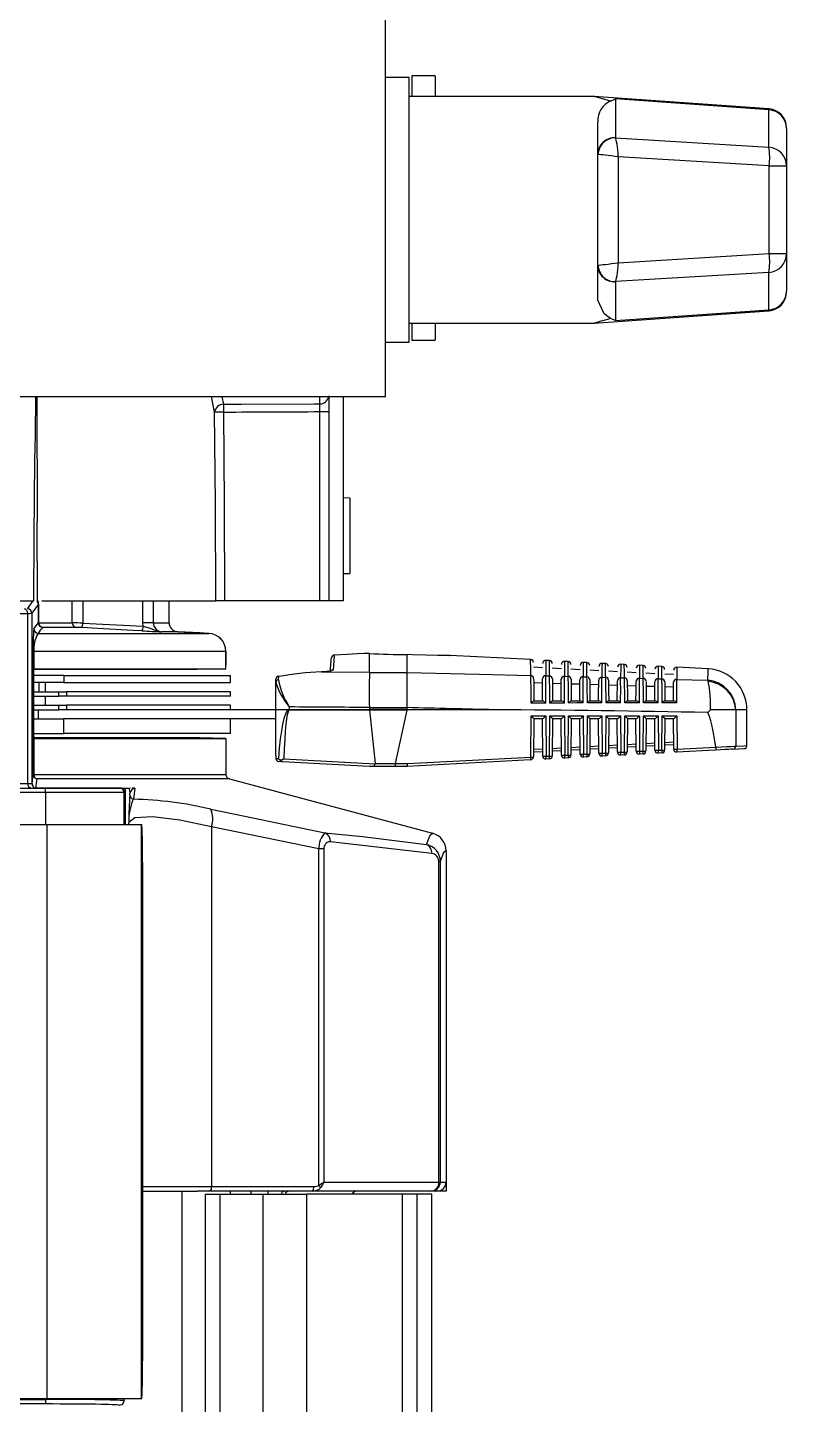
# Model space of a CAD drawing. Extents: x 6 to 134, y 1 to 99.
# Drawn here: x 59.899 to 62.412, y 86.703 to 91.26 of the extents above; entities that cross this region are included whole.
import ezdxf

# ---------------------------------------------------------------- set-up
doc = ezdxf.new("R2010")
doc.units = 0
doc.header["$MEASUREMENT"] = 0
doc.layers.add('OBJECT', color=7, linetype='CONTINUOUS')

msp = doc.modelspace()

# ---------------------------------------------------------------- linework, layer by layer
at = {"layer": 'OBJECT'}
for p, q in [((61.0844, 90.0383), (61.0844, 91.2883)), ((61.2494, 91.1008), (61.1714, 91.1008)), ((61.1714, 91.1008), (61.1714, 91.032)), ((61.2494, 91.1008), (61.2494, 91.032)), ((61.1624, 91.0945), (61.0844, 91.0945)), ((61.1624, 90.2195), (61.1624, 91.0945)), ((61.7775, 91.032), (61.1624, 91.032)), ((62.3542, 90.9913), (61.776, 91.032)), ((62.3542, 90.9881), (61.8462, 91.0239)), ((61.8462, 91.0239), (61.8462, 90.895)), ((62.3542, 90.8641), (62.3542, 90.9881)), ((61.7874, 90.8405), (61.7874, 90.9482)), ((62.4124, 90.9262), (62.4124, 90.929)), ((62.4124, 90.9262), (62.4124, 90.8022)), ((61.8463, 90.8948), (62.3542, 90.8641)), ((61.7874, 90.4736), (61.7874, 90.8405)), ((61.8553, 90.8324), (61.8553, 90.4817)), ((62.3553, 90.8022), (61.8553, 90.8324)), ((62.3553, 90.5119), (62.3553, 90.8022)), ((62.3553, 90.8022), (62.4124, 90.8022)), ((62.4124, 90.8022), (62.4124, 90.5119)), ((61.8553, 90.4817), (62.3553, 90.5119)), ((62.3553, 90.5119), (62.4124, 90.5119)), ((62.4124, 90.5119), (62.4124, 90.3879)), ((61.7874, 90.3659), (61.7874, 90.4736)), ((61.8462, 90.4191), (61.8462, 90.2902)), ((62.3542, 90.45), (61.8463, 90.4193)), ((62.3542, 90.3259), (62.3542, 90.45)), ((62.4124, 90.3851), (62.4124, 90.3879)), ((61.776, 90.282), (62.3542, 90.3227)), ((61.8462, 90.2902), (62.3542, 90.3259)), ((61.1624, 90.282), (61.7775, 90.282)), ((61.1714, 90.282), (61.1714, 90.2258)), ((61.2494, 90.282), (61.2494, 90.2258)), ((61.0844, 90.2195), (61.1624, 90.2195)), ((61.1714, 90.2258), (61.2494, 90.2258)), ((61.0844, 90.0383), (59.3964, 90.0383)), ((59.9299, 90.0383), (59.9311, 89.6263)), ((60.5091, 90.0339), (60.51, 90.0383)), ((60.5188, 89.9872), (60.5091, 90.0339)), ((60.5426, 90.0383), (60.548, 90.0133)), ((60.8669, 90.015), (60.8669, 90.0383)), ((60.8964, 90.0409), (60.8964, 89.3633)), ((60.9444, 90.0383), (60.9444, 89.3633)), ((60.5478, 89.9876), (60.5188, 89.9872)), ((60.8671, 89.9891), (60.8964, 89.9891)), ((60.8671, 89.3633), (60.8671, 89.9891)), ((60.9664, 89.7028), (60.9444, 89.7034)), ((60.9664, 89.7028), (60.9664, 89.5783)), ((59.9317, 89.3633), (59.9314, 89.6261)), ((60.9664, 89.5783), (60.9664, 89.4538)), ((60.9444, 89.4532), (60.9664, 89.4538)), ((59.3958, 89.3633), (59.9189, 89.3633)), ((59.8991, 89.3369), (59.9181, 89.3633)), ((59.8999, 88.7581), (59.8999, 89.3214)), ((59.9349, 89.3513), (59.9137, 89.3219)), ((59.9137, 89.3219), (59.9137, 88.7581)), ((59.9349, 89.2899), (59.9349, 89.3513)), ((59.9349, 89.3513), (59.9358, 89.3513)), ((59.9358, 89.3513), (59.9358, 89.2899)), ((59.9463, 89.3633), (60.5226, 89.3633)), ((60.0471, 89.2899), (60.0471, 89.3633)), ((60.0822, 89.3633), (60.0822, 89.2891)), ((60.2804, 89.2904), (60.2804, 89.3633)), ((60.3157, 89.3633), (60.3157, 89.2904)), ((60.3681, 89.2904), (60.3681, 89.3633)), ((60.5516, 89.3633), (60.5226, 89.3633)), ((60.8671, 89.3633), (60.5516, 89.3633)), ((60.8964, 89.3633), (60.8671, 89.3633)), ((60.9444, 89.3633), (60.8964, 89.3633)), ((59.9199, 89.2701), (59.9349, 89.2899)), ((59.9349, 89.2899), (59.9358, 89.2899)), ((59.9358, 89.2899), (60.0471, 89.2899)), ((60.061, 89.2749), (59.9492, 89.2749)), ((60.0822, 89.2891), (60.2816, 89.2785)), ((60.3157, 89.2904), (60.2804, 89.2904)), ((60.2816, 89.2785), (60.2804, 89.2904)), ((60.3157, 89.2904), (60.3681, 89.2904)), ((59.9342, 89.2551), (60.4993, 89.2551)), ((60.3965, 89.2605), (60.3435, 89.2605)), ((60.3965, 89.2605), (60.4994, 89.2551)), ((59.9177, 88.7883), (59.9177, 89.1952)), ((59.9177, 89.1952), (59.9205, 89.1952)), ((60.5562, 89.1952), (59.9205, 89.1952)), ((59.9205, 89.1952), (59.9205, 89.1367)), ((60.5562, 89.1367), (60.5562, 89.1952)), ((60.5563, 89.1952), (60.5563, 89.1515)), ((60.915, 89.1835), (60.915, 89.1835)), ((61.0135, 89.1888), (61.0135, 89.1888)), ((61.0314, 89.1263), (61.0314, 89.1887)), ((61.1564, 89.1257), (61.1564, 89.1852)), ((61.5653, 89.1684), (61.2978, 89.1824)), ((59.9186, 89.1367), (59.9186, 88.9072)), ((59.9205, 89.1367), (59.9186, 89.1367)), ((59.9186, 89.1365), (60.4613, 89.1365)), ((60.5562, 89.1367), (59.9205, 89.1367)), ((60.4613, 89.1365), (60.4613, 89.1367)), ((60.5562, 89.1365), (60.4613, 89.1365)), ((60.5562, 89.1515), (60.5563, 89.1515)), ((61.6049, 89.1413), (61.5748, 89.1429)), ((61.6273, 89.1651), (61.6157, 89.1657)), ((61.6669, 89.1381), (61.6368, 89.1396)), ((61.6893, 89.1619), (61.6777, 89.1625)), ((61.7291, 89.1348), (61.6986, 89.1364)), ((61.7513, 89.1586), (61.7396, 89.1592)), ((61.8134, 89.1554), (61.8016, 89.156)), ((61.8754, 89.1521), (61.8635, 89.1528)), ((61.9374, 89.1489), (61.9255, 89.1495)), ((61.9994, 89.1456), (61.9874, 89.1463)), ((62.1534, 89.1376), (62.0494, 89.143)), ((60.0191, 89.1161), (59.9186, 89.1161)), ((60.0191, 89.0921), (59.9186, 89.0921)), ((59.9382, 89.0621), (59.9382, 89.0921)), ((59.9591, 89.0621), (59.9591, 89.0921)), ((60.0191, 89.1161), (60.0191, 89.0921)), ((60.0191, 89.1161), (60.5714, 89.1161)), ((60.0191, 89.0921), (60.5714, 89.0921)), ((60.5714, 89.0921), (60.5714, 89.1161)), ((60.7214, 89.094), (60.7214, 89.1037)), ((60.7214, 89.0023), (60.7214, 89.094)), ((60.7299, 89.1121), (60.7296, 89.1015)), ((60.8903, 89.1294), (60.8721, 89.1284)), ((60.8903, 89.1292), (60.8721, 89.1282)), ((60.8721, 89.1282), (60.8721, 89.1284)), ((60.8721, 89.1282), (61.0314, 89.1263)), ((60.8903, 89.1294), (60.8903, 89.1294)), ((60.8903, 89.1292), (60.8903, 89.1294)), ((61.0314, 89.1263), (61.0319, 89.1257)), ((61.0319, 89.1257), (61.1564, 89.1257)), ((61.1564, 89.1257), (61.1564, 89.1257)), ((61.5752, 89.0925), (61.6045, 89.0916)), ((61.6151, 89.1147), (61.6276, 89.1144)), ((61.6771, 89.1131), (61.6896, 89.1128)), ((61.7391, 89.1115), (61.7516, 89.1112)), ((61.791, 89.1316), (61.7607, 89.1331)), ((61.8011, 89.1099), (61.8137, 89.1095)), ((61.853, 89.1283), (61.8227, 89.1299)), ((61.852, 89.0323), (61.8526, 89.0985)), ((61.8631, 89.1082), (61.8757, 89.1078)), ((61.915, 89.1251), (61.8847, 89.1266)), ((61.9251, 89.1065), (61.9377, 89.1061)), ((61.9768, 89.1218), (61.9469, 89.1234)), ((61.9871, 89.1048), (61.9997, 89.1044)), ((62.0387, 89.1186), (62.009, 89.1201)), ((62.049, 89.103), (62.152, 89.1001)), ((62.1534, 89.0967), (62.152, 89.1001)), ((59.9186, 89.0621), (60.0029, 89.0621)), ((59.9186, 89.0472), (60.0029, 89.0472)), ((59.9591, 89.0172), (59.9591, 89.0472)), ((60.0029, 89.0472), (60.0029, 89.0621)), ((60.0029, 89.0621), (60.0281, 89.0621)), ((60.0281, 89.0472), (60.0029, 89.0472)), ((60.0281, 89.0621), (60.0281, 89.0472)), ((60.5714, 89.0621), (60.0281, 89.0621)), ((60.5714, 89.0472), (60.0281, 89.0472)), ((60.5714, 89.0472), (60.5714, 89.0621)), ((61.6372, 89.0906), (61.6665, 89.0897)), ((61.6992, 89.0887), (61.7285, 89.0878)), ((61.7613, 89.0868), (61.7904, 89.0858)), ((61.8233, 89.0848), (61.8524, 89.0839)), ((61.8853, 89.0829), (61.9144, 89.0819)), ((61.9473, 89.0809), (61.9764, 89.08)), ((62.0093, 89.0789), (62.0384, 89.078)), ((59.9186, 89.0172), (60.0029, 89.0172)), ((59.9186, 89.0023), (60.0029, 89.0023)), ((59.9354, 88.9723), (59.9354, 89.0023)), ((60.0029, 89.0023), (60.0029, 89.0172)), ((60.0029, 89.0172), (60.0281, 89.0172)), ((60.0281, 89.0023), (60.0029, 89.0023)), ((60.0281, 89.0172), (60.0281, 89.0023)), ((60.5714, 89.0172), (60.0281, 89.0172)), ((60.5399, 89.0023), (60.0281, 89.0023)), ((60.7214, 89.0023), (60.5399, 89.0023)), ((60.5714, 89.0023), (60.5714, 89.0172)), ((60.7628, 89.0023), (60.7214, 89.0023)), ((60.7214, 88.85), (60.7214, 89.0023)), ((60.7658, 89.0116), (60.7658, 89.0031)), ((60.7658, 89.0031), (61.0313, 89.0031)), ((61.0314, 89.0015), (60.7658, 89.0015)), ((61.0313, 89.0031), (61.0314, 89.0015)), ((61.1564, 89.0091), (61.0314, 89.0091)), ((61.0314, 89.0091), (61.0314, 89.0039)), ((61.0314, 89.0039), (61.1564, 89.0039)), ((61.156, 89.0007), (61.0315, 89.0007)), ((61.0315, 89.0007), (61.0502, 88.8246)), ((61.1178, 88.8246), (61.156, 89.0007)), ((61.1564, 89.0039), (61.1564, 89.0091)), ((61.445, 89.0023), (61.1564, 89.0023)), ((61.5756, 89.0323), (61.6047, 89.0323)), ((61.6376, 89.0323), (61.6668, 89.0323)), ((61.6996, 89.0323), (61.7288, 89.0323)), ((61.7616, 89.0323), (61.7909, 89.0323)), ((61.8631, 89.0252), (61.8151, 89.025)), ((61.8235, 89.0323), (61.853, 89.0323)), ((61.8855, 89.0323), (61.915, 89.0323)), ((61.9475, 89.0323), (61.9771, 89.0323)), ((62.0094, 89.0323), (62.0392, 89.0323)), ((62.1606, 89.0023), (62.1514, 88.9932)), ((62.2443, 89.0023), (62.1606, 89.0023)), ((62.2443, 89.0023), (62.2443, 88.8818)), ((62.2447, 89.0023), (62.2443, 89.0023)), ((62.2814, 89.0023), (62.2447, 89.0023)), ((62.2814, 88.8837), (62.2814, 89.0027)), ((59.9186, 88.9723), (60.0191, 88.9723)), ((60.0191, 88.9243), (60.0191, 88.9723)), ((60.5399, 88.9723), (60.0191, 88.9723)), ((60.7214, 88.9723), (60.5399, 88.9723)), ((60.5714, 88.9243), (60.5714, 88.9723)), ((61.5658, 88.8459), (61.567, 88.9818)), ((61.567, 88.9818), (61.6151, 88.9818)), ((61.5757, 88.9723), (61.5746, 88.8463)), ((61.6041, 88.9723), (61.5757, 88.9723)), ((61.6051, 88.849), (61.604, 88.9723)), ((61.6151, 88.9818), (61.6163, 88.8485)), ((61.6279, 88.8491), (61.629, 88.9818)), ((61.629, 88.9818), (61.6771, 88.9818)), ((61.6377, 88.9723), (61.6367, 88.8496)), ((61.6661, 88.9723), (61.6377, 88.9723)), ((61.667, 88.8522), (61.666, 88.9723)), ((61.6771, 88.9818), (61.6782, 88.8518)), ((61.6899, 88.8524), (61.691, 88.9818)), ((61.691, 88.9818), (61.7391, 88.9818)), ((61.6997, 88.9723), (61.6987, 88.8529)), ((61.7281, 88.9723), (61.6997, 88.9723)), ((61.729, 88.8555), (61.728, 88.9723)), ((61.7391, 88.9818), (61.7402, 88.8551)), ((61.7519, 88.8557), (61.753, 88.9818)), ((61.753, 88.9818), (61.8011, 88.9818)), ((61.7617, 88.9723), (61.7607, 88.8561)), ((61.7901, 88.9723), (61.7617, 88.9723)), ((61.791, 88.8588), (61.79, 88.9723)), ((61.8011, 88.9818), (61.8022, 88.8583)), ((61.814, 88.859), (61.815, 88.9818)), ((61.815, 88.9818), (61.8631, 88.9818)), ((61.8237, 88.9723), (61.8227, 88.8594)), ((61.8521, 88.9723), (61.8237, 88.9723)), ((61.8529, 88.8621), (61.852, 88.9723)), ((61.8631, 88.9818), (61.8642, 88.8616)), ((61.876, 88.8622), (61.877, 88.9818)), ((61.877, 88.9818), (61.9251, 88.9818)), ((61.8857, 88.9723), (61.8848, 88.8627)), ((61.9141, 88.9723), (61.8857, 88.9723)), ((61.9149, 88.8653), (61.914, 88.9723)), ((61.9251, 88.9818), (61.9261, 88.8649)), ((61.938, 88.8655), (61.939, 88.9818)), ((61.939, 88.9818), (61.9871, 88.9818)), ((61.9477, 88.9723), (61.9468, 88.866)), ((61.9761, 88.9723), (61.9477, 88.9723)), ((61.9769, 88.8686), (61.976, 88.9723)), ((61.9871, 88.9818), (61.9881, 88.8682)), ((62, 88.8688), (62.001, 88.9818)), ((62.001, 88.9818), (62.0491, 88.9818)), ((62.0097, 88.9723), (62.0088, 88.8692)), ((62.0381, 88.9723), (62.0097, 88.9723)), ((62.0389, 88.8719), (62.038, 88.9723)), ((62.0491, 88.9818), (62.0501, 88.8714)), ((59.9186, 88.9243), (60.0191, 88.9243)), ((59.9188, 88.9091), (59.9186, 88.9093)), ((60.4767, 88.9088), (59.9186, 88.9088)), ((60.4597, 88.9091), (59.9188, 88.9091)), ((60.4764, 88.9088), (59.9191, 88.9088)), ((60.5714, 88.9243), (60.0191, 88.9243)), ((60.4597, 88.9088), (60.4597, 88.9091)), ((60.4747, 88.9088), (60.4753, 88.9088)), ((60.4747, 88.9088), (60.4747, 88.9088)), ((60.4965, 88.9084), (60.4767, 88.9088)), ((60.4965, 88.9084), (60.4966, 88.9084)), ((59.9186, 88.9072), (59.9205, 88.9072)), ((59.9205, 88.9072), (59.9205, 88.7883)), ((59.9205, 88.9072), (60.5563, 88.9072)), ((60.5563, 88.9072), (60.5013, 88.9083)), ((60.5563, 88.9072), (60.5116, 88.9081)), ((60.5563, 88.9072), (60.5563, 88.7883)), ((61.5748, 88.8714), (61.6048, 88.873)), ((61.6049, 88.8635), (61.5748, 88.8619)), ((61.6669, 88.8668), (61.6368, 88.8652)), ((61.6369, 88.8746), (61.6668, 88.8762)), ((61.7289, 88.8701), (61.6988, 88.8685)), ((61.6989, 88.8779), (61.7288, 88.8795)), ((61.7609, 88.8812), (61.7908, 88.8828)), ((61.7908, 88.8734), (61.7609, 88.8718)), ((61.8528, 88.8766), (61.8229, 88.875)), ((61.823, 88.8845), (61.8527, 88.886)), ((61.9148, 88.8799), (61.8849, 88.8783)), ((61.885, 88.8878), (61.9147, 88.8893)), ((61.9261, 88.8649), (61.938, 88.8655)), ((61.9768, 88.8832), (61.9469, 88.8816)), ((61.947, 88.891), (61.9767, 88.8926)), ((61.9881, 88.8682), (62, 88.8688)), ((62.009, 88.8943), (62.0386, 88.8959)), ((62.0387, 88.8864), (62.009, 88.8849)), ((62.1764, 88.8687), (62.0494, 88.862)), ((62.0501, 88.8714), (62.1788, 88.8782)), ((62.1788, 88.8782), (62.1787, 88.8786)), ((62.235, 88.8718), (62.2719, 88.8737)), ((60.7214, 88.85), (60.7214, 88.8411)), ((61.0314, 88.8148), (60.7431, 88.8305)), ((60.7478, 88.8396), (61.0499, 88.8232)), ((61.0502, 88.8246), (61.1178, 88.8246)), ((61.1178, 88.8243), (61.1573, 88.8243)), ((61.5652, 88.8364), (61.1564, 88.8148)), ((61.1573, 88.8243), (61.5658, 88.8459)), ((61.6272, 88.8397), (61.6156, 88.8391)), ((61.6163, 88.8485), (61.6279, 88.8491)), ((61.6892, 88.843), (61.6776, 88.8423)), ((61.6782, 88.8518), (61.6899, 88.8524)), ((61.7512, 88.8462), (61.7395, 88.8456)), ((61.7402, 88.8551), (61.7519, 88.8557)), ((61.8133, 88.8495), (61.8015, 88.8489)), ((61.8022, 88.8583), (61.814, 88.859)), ((61.8753, 88.8528), (61.8635, 88.8522)), ((61.8642, 88.8616), (61.876, 88.8622)), ((61.9373, 88.8561), (61.9254, 88.8554)), ((61.9994, 88.8593), (61.9874, 88.8587)), ((59.9143, 88.7581), (59.9177, 88.7883)), ((59.9177, 88.7883), (59.9205, 88.7883)), ((59.9205, 88.7883), (60.5563, 88.7883)), ((60.5674, 88.7738), (59.9295, 88.7738)), ((61.0396, 88.8148), (61.0314, 88.8148)), ((61.1172, 88.8148), (61.0396, 88.8148)), ((61.1564, 88.8148), (61.1172, 88.8148)), ((61.1564, 88.8148), (61.1564, 88.8148)), ((58.9505, 88.7431), (59.9586, 88.7431)), ((59.9586, 88.7281), (58.9505, 88.7281)), ((59.4357, 88.7581), (59.8999, 88.7581)), ((59.8999, 88.7581), (59.9137, 88.7581)), ((59.9137, 88.7581), (59.9143, 88.7581)), ((59.9263, 88.7436), (60.2098, 88.7436)), ((59.9586, 88.7281), (59.9586, 88.7431)), ((59.9586, 88.7431), (60.2036, 88.7431)), ((60.2185, 88.7281), (59.9586, 88.7281)), ((59.9586, 88.7281), (59.9586, 88.6231)), ((60.2036, 88.7431), (60.2054, 88.7431)), ((60.2054, 88.7431), (60.2235, 88.7431)), ((60.2217, 88.7281), (60.2185, 88.7281)), ((60.2185, 88.7281), (60.2185, 88.6231)), ((60.2217, 88.7281), (60.2217, 88.6231)), ((60.2235, 88.7431), (60.2355, 88.7431)), ((60.2235, 88.6231), (60.2235, 88.7431)), ((60.2378, 88.7208), (60.2387, 88.7281)), ((60.2411, 88.7431), (60.2411, 88.7436)), ((60.2542, 88.7426), (60.2495, 88.7063)), ((59.0571, 88.6231), (59.9627, 88.6231)), ((59.9627, 88.6231), (59.9627, 86.7231)), ((59.9627, 88.6231), (60.2756, 88.6231)), ((60.2342, 88.6231), (60.2342, 88.6294)), ((60.2756, 88.6231), (60.2756, 86.7231)), ((60.2756, 88.6231), (60.2778, 88.6231)), ((60.5081, 88.6154), (60.5081, 87.4241)), ((60.8635, 88.5416), (60.5081, 88.6154)), ((61.2377, 88.5269), (60.9019, 88.5658)), ((60.8635, 87.4294), (60.8635, 88.5416)), ((60.8804, 88.5416), (60.8635, 88.5416)), ((60.8804, 88.5416), (60.8804, 87.4391)), ((61.2608, 87.4391), (61.2608, 88.5002)), ((61.2659, 88.5002), (61.2608, 88.5002)), ((61.2659, 88.5002), (61.2659, 87.4391)), ((61.285, 88.5355), (61.285, 87.4091)), ((61.285, 88.5355), (61.285, 87.4391)), ((60.28, 88.4981), (60.28, 86.8481)), ((60.2764, 87.4091), (60.4104, 87.4091)), ((60.28, 87.4241), (60.5081, 87.4241)), ((60.4104, 87.4091), (60.4619, 87.4091)), ((60.4104, 87.4091), (60.4104, 72.1413)), ((60.504, 87.4091), (60.4619, 87.4091)), ((60.8426, 87.4091), (60.504, 87.4091)), ((60.5081, 87.4241), (60.8466, 87.4241)), ((60.5703, 87.4091), (60.5703, 87.3991)), ((60.6386, 87.4091), (60.6386, 87.3991)), ((60.6964, 87.3991), (60.6964, 87.4091)), ((61.2359, 87.4091), (60.8426, 87.4091)), ((60.8804, 87.4391), (61.2608, 87.4391)), ((61.255, 87.4091), (61.2359, 87.4091)), ((61.285, 87.4091), (61.255, 87.4091)), ((61.2608, 87.4391), (61.2659, 87.4391)), ((61.2659, 87.4391), (61.285, 87.4391)), ((60.4878, 87.3991), (60.4878, 72.4191)), ((60.4878, 87.3991), (60.5364, 87.3991)), ((60.5364, 87.3991), (60.5364, 72.4191)), ((60.5364, 87.3991), (60.6787, 87.3991)), ((60.6787, 87.3991), (60.6787, 72.4191)), ((60.6787, 87.3991), (60.8226, 87.3991)), ((60.8226, 87.3991), (60.8226, 72.4191)), ((61.1392, 87.3991), (60.8226, 87.3991)), ((61.1392, 87.3991), (61.1392, 72.4191)), ((61.188, 87.3991), (61.1392, 87.3991)), ((61.188, 87.3991), (61.188, 72.4191)), ((61.238, 87.3991), (61.188, 87.3991)), ((61.238, 72.4191), (61.238, 87.3991)), ((59.3594, 86.7231), (59.9627, 86.7231)), ((59.9586, 86.7231), (59.9586, 86.7198)), ((59.9627, 86.7231), (60.2756, 86.7231)), ((60.2185, 86.7231), (60.2185, 86.7156)), ((60.2187, 86.7155), (60.219, 86.7231)), ((60.2756, 86.7231), (60.2778, 86.7231)), ((59.1981, 86.7198), (59.9586, 86.7198)), ((59.9586, 86.7048), (59.1981, 86.7048)), ((59.9586, 86.7198), (59.9586, 86.7048)), ((60.2185, 86.7156), (60.2187, 86.7155))]:
    msp.add_line(p, q, dxfattribs=at)
at = {"layer": 'OBJECT', "flags": 128}
for points in [[(61.83, 91.0171), (61.7998, 91.0254), (61.7874, 91.0288), (61.7768, 91.0318), (61.7775, 91.0316)], [(61.83, 91.0171), (61.8459, 91.0238), (61.8462, 91.0239)], [(62.3542, 90.9913), (62.3542, 90.991), (62.3542, 90.9881)], [(61.83, 90.297), (61.8082, 90.3124), (61.7877, 90.3584), (61.7874, 90.3659)], [(62.3542, 90.3259), (62.3542, 90.3231), (62.3542, 90.3227)], [(61.8462, 90.2902), (61.8459, 90.2903), (61.83, 90.297)], [(60.548, 90.0133), (60.608, 90.0137), (60.8479, 90.0149), (60.8669, 90.015)], [(60.5226, 89.3633), (60.5216, 89.684), (60.5188, 89.9872)], [(60.5478, 89.9876), (60.5506, 89.6842), (60.5516, 89.3633)], [(60.278, 89.2635), (60.2486, 89.2651), (60.1309, 89.2714), (60.0786, 89.2742)], [(60.2816, 89.2785), (60.2934, 89.2761), (60.3053, 89.2724), (60.3242, 89.2648), (60.3332, 89.262), (60.3433, 89.2605), (60.3435, 89.2605)], [(60.4993, 89.2551), (60.4693, 89.2566), (60.3965, 89.2605)], [(60.915, 89.1835), (60.915, 89.1831), (60.9147, 89.1799), (60.9107, 89.1346)], [(61.0135, 89.1888), (60.9902, 89.1876), (60.9574, 89.1858), (60.915, 89.1835)], [(61.0314, 89.1887), (61.0152, 89.1888), (61.0135, 89.1888)], [(61.2978, 89.1823), (61.2987, 89.1823), (61.2855, 89.1822), (61.2577, 89.1822), (61.2184, 89.1828), (61.1724, 89.1845), (61.1564, 89.1852)], [(60.9013, 89.1257), (60.9035, 89.1513), (60.905, 89.1676), (60.9056, 89.1744)], [(61.5656, 89.116), (61.5656, 89.1202), (61.5654, 89.1353), (61.5652, 89.1675), (61.5652, 89.1654)], [(61.6156, 89.1631), (61.6155, 89.156), (61.6151, 89.1147)], [(61.6276, 89.1144), (61.6276, 89.1185), (61.6275, 89.1334), (61.6272, 89.1645), (61.6272, 89.1626)], [(61.6775, 89.1602), (61.6775, 89.1527), (61.6771, 89.1131)], [(61.6896, 89.1128), (61.6896, 89.1169), (61.6895, 89.1315), (61.6892, 89.1614), (61.6892, 89.1597)], [(61.7395, 89.1574), (61.7394, 89.1494), (61.7391, 89.1115)], [(61.7516, 89.1112), (61.7516, 89.1152), (61.7515, 89.1295), (61.7512, 89.1583), (61.7513, 89.1568)], [(61.8015, 89.1545), (61.8014, 89.1462), (61.8011, 89.1099)], [(61.8137, 89.1095), (61.8136, 89.1135), (61.8135, 89.1275), (61.8133, 89.1552), (61.8133, 89.154)], [(61.8635, 89.1516), (61.8634, 89.1429), (61.8631, 89.1082)], [(61.8757, 89.1078), (61.8756, 89.1117), (61.8755, 89.1255), (61.8753, 89.152), (61.8753, 89.1511)], [(61.9254, 89.1488), (61.9254, 89.1396), (61.9251, 89.1065)], [(61.9377, 89.1061), (61.9377, 89.11), (61.9375, 89.1235), (61.9373, 89.1488), (61.9373, 89.1482)], [(61.9874, 89.1459), (61.9873, 89.1363), (61.9871, 89.1048)], [(61.9997, 89.1044), (61.9997, 89.1082), (61.9996, 89.1214), (61.9994, 89.1456), (61.9994, 89.1454)], [(62.0494, 89.143), (62.0494, 89.143), (62.0493, 89.1331), (62.049, 89.103)], [(62.152, 89.1001), (62.1527, 89.128), (62.153, 89.1376)], [(60.8952, 89.1299), (60.8932, 89.1296), (60.8903, 89.1295)], [(61.1564, 89.1257), (61.3943, 89.1202), (61.5656, 89.116)], [(61.5751, 89.1063), (61.5752, 89.0923), (61.5754, 89.0678), (61.5757, 89.0323)], [(61.604, 89.0323), (61.6043, 89.0648), (61.6045, 89.0897), (61.6046, 89.105)], [(61.6371, 89.1047), (61.6372, 89.0909), (61.6374, 89.0664), (61.6377, 89.0323)], [(61.666, 89.0323), (61.6663, 89.0645), (61.6665, 89.089), (61.6666, 89.1034)], [(61.6991, 89.1031), (61.6992, 89.0894), (61.6994, 89.065), (61.6997, 89.0323)], [(61.728, 89.0323), (61.7283, 89.0642), (61.7285, 89.0882), (61.7286, 89.1018)], [(61.7611, 89.1015), (61.7612, 89.0879), (61.7615, 89.0636), (61.7617, 89.0323)], [(61.79, 89.0323), (61.7903, 89.0639), (61.7905, 89.0875), (61.7906, 89.1002)], [(61.8231, 89.0998), (61.8233, 89.0863), (61.8235, 89.0621), (61.8237, 89.0323)], [(61.8852, 89.0981), (61.8853, 89.0848), (61.8855, 89.0607), (61.8857, 89.0323)], [(61.914, 89.0323), (61.9142, 89.0632), (61.9144, 89.0858), (61.9145, 89.0968)], [(61.9472, 89.0964), (61.9473, 89.0832), (61.9475, 89.0592), (61.9477, 89.0323)], [(61.976, 89.0323), (61.9762, 89.0629), (61.9764, 89.0849), (61.9765, 89.0951)], [(62.0092, 89.0947), (62.0093, 89.0816), (62.0095, 89.0577), (62.0097, 89.0323)], [(62.038, 89.0323), (62.0382, 89.0625), (62.0384, 89.084), (62.0385, 89.0933)], [(61.6151, 89.0245), (61.5953, 89.0245), (61.5671, 89.0244)], [(61.6771, 89.0247), (61.6573, 89.0246), (61.6291, 89.0246)], [(61.7391, 89.0248), (61.7193, 89.0248), (61.6911, 89.0247)], [(61.8011, 89.025), (61.7813, 89.025), (61.7531, 89.0249)], [(61.9251, 89.0253), (61.9053, 89.0253), (61.8771, 89.0252)], [(61.9871, 89.0255), (61.9673, 89.0254), (61.9391, 89.0254)], [(62.0491, 89.0257), (62.0293, 89.0256), (62.0011, 89.0255)], [(60.5116, 88.9081), (60.5067, 88.9082), (60.5023, 88.9083), (60.4989, 88.9084), (60.497, 88.9084), (60.4966, 88.9084)], [(62.1788, 88.8782), (62.1787, 88.875), (62.1784, 88.8721), (62.1777, 88.87), (62.1769, 88.8689), (62.1764, 88.8687), (62.1764, 88.8687)], [(62.235, 88.8718), (62.2295, 88.8715), (62.2206, 88.871), (62.2084, 88.8704), (62.1935, 88.8696), (62.1764, 88.8687)], [(62.1787, 88.8786), (62.1979, 88.8795), (62.2146, 88.8803), (62.2282, 88.881), (62.2382, 88.8815), (62.2443, 88.8818)], [(62.2443, 88.8818), (62.2721, 88.8832), (62.2814, 88.8837)], [(60.7214, 88.8411), (60.7227, 88.841), (60.7255, 88.8409), (60.7297, 88.8407)], [(60.7431, 88.8305), (60.7368, 88.8308), (60.7327, 88.831), (60.7309, 88.8311)], [(60.7478, 88.8396), (60.7476, 88.8395), (60.7389, 88.8349)], [(61.0396, 88.8148), (61.0439, 88.8152), (61.0462, 88.8162), (61.0478, 88.8183), (61.0491, 88.8212), (61.0499, 88.8232)], [(60.5674, 88.7738), (60.642, 88.7538), (61.2405, 88.5935)], [(60.5674, 88.7738), (60.642, 88.7538), (61.2405, 88.5935)], [(60.2054, 88.7431), (60.2148, 88.7403), (60.2177, 88.7378), (60.2193, 88.7357), (60.2203, 88.734), (60.2208, 88.7327), (60.2212, 88.7316), (60.2214, 88.7308), (60.2216, 88.7296), (60.2216, 88.729), (60.2217, 88.7285), (60.2217, 88.7281)], [(60.5081, 88.6154), (60.403, 88.6369), (60.3143, 88.6477), (60.255, 88.6449), (60.2342, 88.6294)], [(60.5056, 88.6734), (60.619, 88.6503), (60.884, 88.5948)], [(60.884, 88.5948), (61.008, 88.5831), (61.2203, 88.5559)], [(61.2203, 88.5559), (61.2322, 88.5877), (61.2405, 88.5935)], [(61.285, 88.5355), (61.2767, 88.5298), (61.2659, 88.5002)], [(60.7403, 87.3991), (60.7405, 87.4002), (60.7413, 87.4027), (60.7424, 87.4049), (60.7437, 87.4067), (60.7452, 87.408), (60.7468, 87.4089), (60.7484, 87.4091)]]:
    msp.add_lwpolyline(points, dxfattribs=at)
at = {"layer": 'OBJECT'}
for centre, radius, start, end in [((61.8597, 90.9511), 0.0724, 114.2121, 182.288), ((62.3501, 90.926), 0.0623, 0.1678, 86.2002), ((62.3499, 90.929), 0.0625, 0, 85.3404), ((61.8422, 90.8403), 0.0549, 85.8344, 179.7966), ((61.8445, 90.839), 0.0558, 88.0733, 178.7006), ((62.1252, 90.8291), 0.2317, 353.3214, 8.6894), ((62.3501, 90.802), 0.0623, 0.1682, 86.1998), ((62.1252, 90.485), 0.2317, 351.3104, 6.6789), ((62.3501, 90.5121), 0.0623, 273.7991, 359.8324), ((61.8422, 90.4738), 0.0549, 180.2028, 274.1656), ((61.8445, 90.4751), 0.0558, 181.2996, 271.9264), ((62.3501, 90.3881), 0.0623, 273.8002, 359.8318), ((62.3499, 90.3851), 0.0625, 274.4673, 0), ((62.8888, 86.358), 4.0787, 105.0453, 105.8108), ((102.6347, 89.2526), 42.7159, 178.94609, 179.85155), ((60.5486, 89.9832), 0.0302, 91.2065, 172.3753), ((61.2285, 89.9935), 0.6808, 178.3334, 180.5038), ((60.8682, 90.0435), 0.0285, 267.3407, 349.5414), ((60.1838, 89.9952), 0.6834, 359.4925, 1.6648), ((59.9116, 89.3518), 0.0242, 358.9607, 32.1803), ((59.8862, 89.3229), 0.0138, 354.0919, 79.3553), ((59.8987, 89.3219), 0.015, 0.0357, 88.5595), ((59.9223, 89.3514), 0.0126, 359.6591, 52.157), ((60.0156, 89.2094), 0.0933, 135.3645, 150.6804), ((59.9499, 89.2899), 0.015, 180.0242, 267.1528), ((59.9504, 89.2895), 0.0146, 178.4468, 265.1055), ((60.0619, 89.2898), 0.0149, 179.4607, 266.364), ((60.003, 86.5128), 2.7774, 88.3657, 89.0903), ((60.0417, 88.6438), 0.6314, 86.6579, 88.2525), ((60.0595, 89.2867), 0.0228, 326.6525, 6.0895), ((60.2589, 89.2761), 0.0228, 326.6527, 6.0883), ((60.3454, 89.2901), 0.0297, 179.4493, 266.3923), ((60.3981, 89.2904), 0.03, 180.0027, 267.0058), ((60.7132, 89.209), 0.7957, 175.6016, 180.9994), ((59.9349, 89.2701), 0.015, 180.0398, 267.4917), ((60.02, 89.2039), 0.0999, 149.1722, 185.0095), ((60.5426, 94.2509), 4.9944, 266.9628, 267.7155), ((60.4962, 89.1952), 0.06, 0.0016, 86.9999), ((60.4963, 89.1952), 0.06, 0.0007, 87.0002), ((60.9155, 89.1735), 0.01, 93.1034, 175.0034), ((61.0315, 89.1882), 0.000568, 84.8437, 105.2118), ((61.1565, 91.4229), 2.2376, 266.7984, 269.9957), ((60.2027, 89.1468), 0.3536, 358.3164, 0.7469), ((61.5646, 89.1584), 0.01, 0.5, 83.0997), ((61.6151, 89.1558), 0.01, 83.4921, 179.5), ((61.6267, 89.1552), 0.01, 0.5, 83.6003), ((61.677, 89.1525), 0.01, 83.9939, 179.5), ((61.6887, 89.1519), 0.01, 0.5, 84.103), ((61.739, 89.1493), 0.01, 84.4978, 179.5), ((61.7507, 89.1487), 0.01, 0.5, 84.6079), ((61.801, 89.146), 0.01, 85.0037, 179.5), ((61.8127, 89.1454), 0.01, 0.5, 85.1147), ((61.8629, 89.1428), 0.01, 85.5116, 179.5), ((61.8748, 89.1422), 0.01, 0.5, 85.6235), ((61.9249, 89.1395), 0.01, 86.0214, 179.5), ((61.9368, 89.1389), 0.01, 0.5, 86.1343), ((61.9869, 89.1363), 0.01, 86.5331, 179.5), ((61.9988, 89.1357), 0.01, 0.5, 86.6468), ((62.0489, 89.133), 0.01, 86.9496, 179.5), ((62.1459, 89.0023), 0.1355, 360, 86.9999), ((60.7314, 89.1037), 0.01, 99.2546, 180), ((60.7304, 89.103), 0.00906, 92.8202, 175.6376), ((60.7299, 89.093), 0.00857, 91.3572, 172.7728), ((60.9384, 89.1579), 0.2262, 196.3929, 220.2913), ((60.9869, 89.1527), 0.2623, 191.2643, 212.5624), ((60.7411, 89.1143), 0.0114, 183.7465, 191.3814), ((60.9414, 87.8848), 1.2453, 93.1886, 99.7763), ((60.8923, 89.163), 0.0339, 266.573, 302.9194), ((60.8933, 89.1631), 0.0332, 273.2106, 290.1445), ((60.9112, 89.1245), 0.0101, 92.5987, 131.1955), ((62.1943, 89.0625), 1.1641, 176.8921, 182.6075), ((48.0905, 89.0667), 13.066, 359.74932, 0.25878), ((57.8059, 89.0104), 3.7612, 0.2136, 1.6083), ((61.5652, 89.1061), 0.00987, 1.1301, 87.7425), ((61.6145, 89.1048), 0.0099, 86.3715, 178.7907), ((57.6424, 89.0695), 3.973, 359.3513, 0.6517), ((57.9923, 89.0111), 3.6367, 0.2122, 1.6274), ((61.6272, 89.1045), 0.00987, 1.1196, 87.7148), ((61.6765, 89.1032), 0.0099, 86.3871, 178.8134), ((57.7837, 89.0682), 3.8937, 359.3601, 0.6612), ((58.159, 89.0115), 3.5321, 0.215, 1.6437), ((61.6892, 89.1029), 0.00988, 1.099, 87.6937), ((61.7385, 89.1016), 0.00991, 86.4155, 178.8298), ((57.9302, 89.0668), 3.8091, 359.3693, 0.6726), ((58.349, 89.0122), 3.4041, 0.2129, 1.6654), ((61.7512, 89.1013), 0.00988, 1.0778, 87.6732), ((61.8005, 89.1), 0.00991, 86.4277, 178.8556), ((58.0941, 89.0654), 3.7073, 359.3752, 0.6866), ((58.5169, 89.0126), 3.2982, 0.2158, 1.6836), ((61.8133, 89.0996), 0.00988, 1.0607, 87.6488), ((61.8625, 89.0983), 0.00991, 86.443, 178.8818), ((58.2444, 89.064), 3.6189, 359.3845, 0.6989), ((58.7024, 89.0133), 3.1747, 0.2144, 1.7061), ((61.8753, 89.098), 0.00989, 1.0436, 87.6242), ((61.9245, 89.0966), 0.00991, 86.4635, 178.9027), ((58.3881, 89.0626), 3.5373, 359.3957, 0.7103), ((58.8764, 89.0138), 3.0627, 0.2163, 1.7277), ((61.9373, 89.0963), 0.00989, 1.0211, 87.6087), ((61.9864, 89.0949), 0.00992, 86.484, 178.9202), ((58.5428, 89.0612), 3.4446, 359.4055, 0.7242), ((59.0605, 89.0145), 2.9405, 0.2151, 1.7524), ((61.9993, 89.0945), 0.0099, 1.0055, 87.5827), ((62.0484, 89.0931), 0.00992, 86.5027, 178.9394), ((58.7126, 89.0599), 3.3367, 359.4127, 0.7411), ((62.143, 88.9986), 0.1018, 2.0701, 84.9259), ((61.7902, 89.0215), 0.3709, 357.0408, 11.7086), ((62.1423, 88.9951), 0.1022, 4.0599, 83.7883), ((60.8521, 89.0871), 0.1232, 223.5149, 224.5357), ((60.8812, 89.0031), 0.1154, 180.0128, 180.7966), ((61.1288, 36.9754), 52.0279, 88.87375, 89.65179), ((61.6075, 88.9891), 0.0537, 126.3743, 138.8457), ((61.5924, 89.005), 0.03, 40.7295, 65.7996), ((61.6663, 88.992), 0.0494, 125.4271, 138.837), ((61.6549, 89.0054), 0.0295, 41.0398, 66.2646), ((61.7248, 88.9954), 0.0447, 124.3056, 138.9893), ((61.7176, 89.0059), 0.0287, 41.2457, 66.8565), ((61.7845, 88.9975), 0.0416, 123.3539, 138.9452), ((61.7802, 89.0065), 0.028, 41.4628, 67.4463), ((61.8439, 89), 0.0382, 122.2403, 139.0504), ((61.8427, 89.0068), 0.0275, 41.7968, 67.9369), ((61.9046, 89.0011), 0.0366, 121.4593, 138.7933), ((61.9055, 89.0077), 0.0264, 41.8375, 68.7355), ((61.9646, 89.003), 0.0339, 120.3464, 138.8522), ((61.9678, 89.0079), 0.0261, 42.2834, 69.1507), ((62.0252, 89.0043), 0.0321, 119.4058, 138.7184), ((62.0304, 89.0085), 0.0254, 42.5167, 69.7977), ((59.9286, 88.917), 0.01, 185.1905, 259.2739), ((60.3094, 80.7124), 8.1981, 88.84469, 88.94949), ((61.9226, 88.9193), 0.0545, 261.8643, 273.6789), ((61.9249, 88.8654), 0.01, 180.5, 273.0226), ((61.906, 88.8616), 0.0204, 342.3788, 9.2813), ((61.9368, 88.866), 0.01, 273.0226, 359.5), ((61.9179, 88.8622), 0.0204, 342.3902, 9.2771), ((61.9404, 88.9064), 0.041, 266.688, 279.0021), ((61.9846, 88.9226), 0.0545, 261.8666, 273.6824), ((61.9869, 88.8687), 0.01, 180.5, 273.0226), ((61.968, 88.8649), 0.0204, 342.3771, 9.283), ((61.9988, 88.8693), 0.01, 273.0226, 359.5), ((61.9799, 88.8655), 0.0204, 342.3788, 9.2813), ((62.0024, 88.9098), 0.041, 266.6913, 278.9911), ((62.0466, 88.9259), 0.0545, 261.867, 273.682), ((62.0489, 88.872), 0.01, 180.5, 273.0226), ((62.0299, 88.8681), 0.0204, 342.3884, 9.2788), ((62.2344, 88.8817), 0.00991, 273.4665, 0.5597), ((62.2714, 88.8837), 0.01, 273.0226, 355.0653), ((60.7314, 88.8411), 0.00999, 179.9479, 266.8558), ((60.7221, 88.841), 0.000696, 168.6943, 180.4026), ((60.7314, 88.8411), 0.01, 180.809, 266.8941), ((60.7533, 88.8676), 0.0357, 228.6609, 246.229), ((60.7443, 88.8358), 0.00549, 189.9008, 256.8547), ((61.5646, 88.8464), 0.01, 273.0226, 359.5), ((61.5457, 88.8426), 0.0204, 342.3771, 9.283), ((61.5682, 88.8868), 0.041, 266.6906, 278.9922), ((61.6128, 88.903), 0.0546, 261.868, 273.6752), ((61.6151, 88.8491), 0.01, 180.5, 273.0226), ((61.5962, 88.8452), 0.0204, 342.3767, 9.2829), ((61.6267, 88.8497), 0.01, 273.0226, 359.5), ((61.6077, 88.8459), 0.0204, 342.3884, 9.2788), ((61.6302, 88.89), 0.041, 266.678, 279.0044), ((61.6747, 88.9062), 0.0545, 261.8636, 273.6794), ((61.677, 88.8523), 0.01, 180.5, 273.0226), ((61.6581, 88.8485), 0.0204, 342.3902, 9.2771), ((61.6887, 88.8529), 0.01, 273.0226, 359.5), ((61.6698, 88.8491), 0.0204, 342.3884, 9.2788), ((61.6923, 88.8933), 0.041, 266.678, 279.0044), ((61.7367, 88.9095), 0.0545, 261.8671, 273.6822), ((61.739, 88.8556), 0.01, 180.5, 273.0226), ((61.7201, 88.8518), 0.0204, 342.3939, 9.2663), ((61.7507, 88.8562), 0.01, 273.0226, 359.5), ((61.7318, 88.8524), 0.0204, 342.3771, 9.283), ((61.7543, 88.8966), 0.0409, 266.6768, 279.006), ((61.7987, 88.9128), 0.0545, 261.868, 273.6813), ((61.801, 88.8589), 0.01, 180.5, 273.0226), ((61.7821, 88.8551), 0.0204, 342.3771, 9.283), ((61.8127, 88.8595), 0.01, 273.0226, 359.5), ((61.7938, 88.8557), 0.0204, 342.3754, 9.2843), ((61.8163, 88.8999), 0.041, 266.6914, 278.999), ((61.8607, 88.916), 0.0545, 261.8618, 273.6872), ((61.8629, 88.8621), 0.01, 180.5, 273.0226), ((61.844, 88.8583), 0.0204, 342.3884, 9.2788), ((61.8748, 88.8628), 0.01, 273.0226, 359.5), ((61.8559, 88.859), 0.0204, 342.3902, 9.2771), ((61.8784, 88.9032), 0.041, 266.688, 279.0021), ((59.9326, 88.7884), 0.0149, 180.4217, 258.1336), ((59.9353, 88.7874), 0.0148, 176.707, 247.0624), ((64.5968, 88.2593), 4.6956, 173.7092, 174.0792), ((60.5713, 88.7883), 0.015, 180.0015, 254.9972), ((60.5713, 88.7883), 0.015, 179.999, 254.9997), ((59.9135, 88.7566), 0.0136, 173.5683, 261.6429), ((59.9287, 88.7581), 0.015, 179.9929, 269.9981), ((59.9293, 88.7581), 0.015, 179.9942, 269.9991), ((59.9292, 88.7583), 0.0149, 180.4639, 258.5923), ((59.9293, 88.7525), 0.00936, 250.9823, 269.9497), ((60.2036, 88.7281), 0.015, 359.992, 89.9946), ((60.0948, 88.7051), 0.1458, 9.0972, 15.1305), ((60.2588, 88.7222), 0.021, 102.8339, 163.4892), ((60.2455, 88.6689), 0.0743, 83.2704, 90.1408), ((62.7083, 88.577), 2.4747, 176.6701, 178.7871), ((60.4193, 88.6324), 0.1852, 156.4884, 180.9269), ((60.2527, 88.7209), 0.0149, 180.3679, 257.6006), ((60.2185, 87.4508), 1.2559, 76.7824, 88.5826), ((60.4311, 88.6412), 0.0812, 341.4815, 23.3584), ((58.4875, 88.5294), 1.7927, 359.0015, 2.9979), ((60.9369, 88.5438), 0.0734, 136.056, 181.7465), ((60.8733, 88.5682), 0.0287, 355.201, 67.967), ((61.225, 88.5355), 0.06, 0.0035, 75.0036), ((61.225, 88.5355), 0.06, 0.0034, 75.0037), ((60.9023, 88.5438), 0.022, 91.0407, 185.6446), ((61.21, 88.53), 0.0279, 353.6879, 68.3889), ((61.2094, 88.5004), 0.0566, 359.7571, 78.8649), ((61.2341, 88.5005), 0.0267, 359.3613, 82.2682), ((60.4911, 87.4207), 0.0173, 318.2373, 11.5994), ((60.7655, 87.3948), 0.0143, 90.8083, 162.4526), ((60.8297, 87.4207), 0.0173, 318.2373, 11.5994), ((60.8368, 87.4081), 0.0341, 19.7433, 38.5416), ((60.9878, 87.3948), 0.0143, 90.8085, 162.4548), ((60.9898, 87.3941), 0.015, 90, 160.5288), ((60.9921, 87.3891), 0.02, 90, 135.8178), ((61.2331, 87.4368), 0.0278, 275.7949, 4.8088), ((61.2359, 87.4391), 0.03, 270.0036, 0.0053), ((58.4875, 86.8169), 1.7927, 357.0021, 0.9985), ((60.203, 86.7169), 0.016, 269.999, 330.8962), ((60.2036, 86.7156), 0.015, 334.0875, 359.9847)]:
    msp.add_arc(centre, radius, start, end, dxfattribs=at)
for centre, major_axis, ratio, start_param, end_param in [((61.8537, 90.8944), (0.0075, -0.00053), 0.113367, 3.149676, 3.355799), ((61.8499, 90.8324), (-0.0042, 0.0629), 0.086265, 4.70661, 6.158549), ((61.8499, 90.8399), (0.0625, -0.0005), 0.013671, 3.141708, 3.347832), ((61.8499, 90.8324), (0.0625, -0.0079), 0.010931, 1.484918, 2.936857), ((61.8499, 90.4741), (0.0625, 0.0005), 0.013671, 2.935354, 3.141477), ((61.8499, 90.4817), (0.0625, 0.0079), 0.010931, 3.346328, 4.798268), ((61.8499, 90.4817), (0.0042, 0.0629), 0.086265, 3.266229, 4.718168), ((61.8537, 90.4196), (0.0075, 0.00053), 0.113367, 2.927386, 3.13351), ((52.1392, 90.6633), (35.624, 0), 0.01952, 4.950673, 4.959909), ((57.1964, 89.4429), (3.51, -0.0864), 0.024572, 5.404862, 5.592232), ((59.8537, 89.323), (0.06, -0.0011), 0.018513, 5.59197, 6.266075), ((60.7814, 88.4336), (-0.0157, 0.5695), 0.101686, 0.049862, 0.771527), ((60.7736, 88.432), (-0.0078, 0.5695), 0.050872, 0.051969, 0.772633), ((60.7814, 88.4336), (-0.0157, 0.5695), 0.101686, 6.280384, 6.333048), ((60.7736, 88.432), (-0.0078, 0.5695), 0.050872, 6.28249, 6.335154), ((60.6736, 86.9398), (7.8848, 0), 0.262774, 1.525405, 1.559096), ((60.5835, 89.0039), (0.4478, 0), 0.267949, 6.276674, 6.283185), ((60.5835, 89.0091), (0.4478, 0), 0.267949, 0, 0.004204), ((60.5832, 89.0039), (0.4485, -0.007), 0.267094, 0.032491, 0.039008), ((62.1344, 89.0039), (0.9787, 0.0064), 0.122438, 3.101128, 3.114217), ((57.138, 86.9398), (19.0675, 0), 0.111038, 1.342949, 1.358461), ((62.1337, 89.0091), (0.9773, 0), 0.122785, 3.138252, 3.141593), ((62.1337, 89.0039), (0.9773, 0), 0.122785, 3.141593, 3.154684), ((61.5658, 88.9823), (-0.00991, 0.00999), 0.035372, 3.176643, 4.624979), ((61.6139, 88.9823), (0.00988, 0.00996), 0.087934, 3.228543, 4.746979), ((61.6278, 88.9823), (-0.00991, 0.00999), 0.035372, 3.176643, 4.624979), ((61.6759, 88.9823), (0.00988, 0.00996), 0.087934, 3.228543, 4.746979), ((61.6898, 88.9823), (-0.00991, 0.00999), 0.035372, 3.176643, 4.624979), ((61.7379, 88.9823), (0.00988, 0.00996), 0.087934, 3.228543, 4.746979), ((61.7518, 88.9823), (-0.00991, 0.00999), 0.035372, 3.176643, 4.624979), ((61.7999, 88.9823), (0.00988, 0.00996), 0.087934, 3.228543, 4.746979), ((61.8138, 88.9823), (-0.00991, 0.00999), 0.035372, 3.176643, 4.624979), ((61.8619, 88.9823), (0.00988, 0.00996), 0.087934, 3.228543, 4.746979), ((61.8758, 88.9823), (-0.00991, 0.00999), 0.035372, 3.176643, 4.624979), ((61.9239, 88.9823), (0.00988, 0.00996), 0.087934, 3.228543, 4.746979), ((61.9378, 88.9823), (-0.00991, 0.00999), 0.035372, 3.176643, 4.624979), ((61.9859, 88.9823), (0.00988, 0.00996), 0.087934, 3.228543, 4.746979), ((61.9998, 88.9823), (-0.00991, 0.00999), 0.035372, 3.176643, 4.624979), ((62.0479, 88.9823), (0.00988, 0.00996), 0.087934, 3.228543, 4.746979), ((62.1263, 86.7126), (0.0147, 2.2897), 0.052015, 5.95327, 6.194383), ((61.0128, 88.8248), (0.0374, -0.0006), 0.267094, 6.175075, 6.315676), ((61.1172, 88.8248), (0, 0.01), 0.061163, 3.141593, 4.660029), ((61.1993, 88.8248), (0.0816, 0.0005), 0.122438, 3.114217, 3.140397), ((61.1561, 88.8248), (-0.00026, 0.01), 0.120424, 3.14477, 4.656852), ((60.8426, 87.4391), (0.0347, 0), 0.864489, 4.712389, 5.576635), ((60.8466, 87.4391), (0.0223, 0), 0.674153, 4.712389, 5.576635), ((60.8555, 87.4391), (0.0298, 0.0099), 0.380022, 4.860125, 5.566675), ((60.8555, 87.4391), (0.0181, 0.0272), 0.700214, 4.442063, 5.148613), ((61.255, 87.4391), (-0.03, 0), 0.999848, 1.570796, 3.141593), ((59.9586, 86.7155), (0.26, 0), 0.016448, 0.020265, 1.570796), ((59.9586, 86.7005), (0.245, 0), 0.017455, 0.068868, 1.570796), ((60.2037, 86.7155), (0.0138, 0.0061), 0.963199, 5.39759, 5.849515)]:
    msp.add_ellipse(centre, major_axis=major_axis, ratio=ratio, start_param=start_param, end_param=end_param, dxfattribs=at)

doc.saveas('drawing.dxf')
